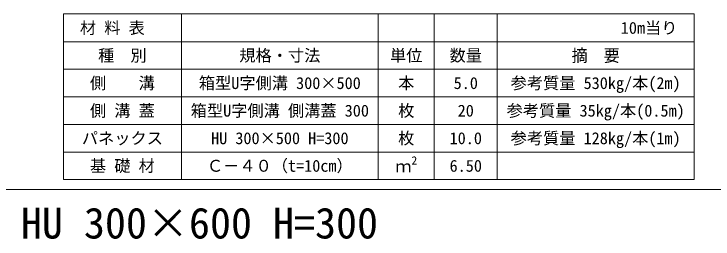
# Model space of a CAD drawing. Units: millimetres at full size; details may follow other scales. Extents: x 187207 to 255567, y 882048 to 905686.
# Drawn here: x 196126 to 198275, y 892196 to 892887 of the extents above; entities that cross this region are included whole.
import ezdxf
from ezdxf.enums import TextEntityAlignment as Align

# ---------------------------------------------------------------- set-up
doc = ezdxf.new("R2010")
doc.units = ezdxf.units.MM
doc.header["$LTSCALE"] = 20
for name, color, linetype, lineweight in [('Defpoints_3', 8, 'Continuous', 0), ('図枠', 5, 'Continuous', 13), ('寸法・材料表', 7, 'Continuous', 13)]:
    doc.layers.add(name, color=color, linetype=linetype, lineweight=lineweight)
doc.layers.add('文字', color=7, linetype='Continuous')
doc.styles.add('ＭＳ ゴシック', font='')
doc.styles.add('ＭＳ Ｐゴシック', font='')
doc.styles.get('ＭＳ ゴシック').set_extended_font_data('MS Gothic')
doc.styles.get('ＭＳ Ｐゴシック').set_extended_font_data('MS PGothic')

msp = doc.modelspace()

# ---------------------------------------------------------------- linework, layer by layer
at = {"layer": 'Defpoints_3'}
for p, q in [((196277.92, 892887.01), (198216.83, 892887.01)), ((196277.92, 892887.01), (196277.92, 892801.83)), ((196640.92, 892887.01), (196640.92, 892801.83)), ((197245.92, 892887.01), (197245.92, 892801.83)), ((197418.23, 892887.01), (197418.23, 892801.83)), ((197611.83, 892887.01), (197611.83, 892801.83)), ((198216.83, 892887.01), (198216.83, 892801.83))]:
    msp.add_line(p, q, dxfattribs=at)
at = {"layer": '図枠'}
msp.add_line((194897.37, 892348.33), (214497.37, 892348.33), dxfattribs=at)
at = {"layer": '寸法・材料表'}
for p, q in [((196277.92, 892801.83), (198216.83, 892801.83)), ((196277.92, 892801.83), (196277.92, 892378.33)), ((196640.92, 892801.83), (196640.92, 892378.33)), ((197245.92, 892801.83), (197245.92, 892378.33)), ((197418.23, 892801.83), (197418.23, 892378.33)), ((197611.83, 892801.83), (197611.83, 892378.33)), ((198216.83, 892801.83), (198216.83, 892378.33)), ((196277.92, 892717.13), (198216.83, 892717.13)), ((196277.92, 892632.43), (198216.83, 892632.43)), ((196277.92, 892547.73), (198216.83, 892547.73)), ((196277.92, 892463.03), (198216.83, 892463.03)), ((196277.92, 892378.33), (198216.83, 892378.33))]:
    msp.add_line(p, q, dxfattribs=at)

# ---------------------------------------------------------------- texts
at = {"layer": '寸法・材料表', "style": 'ＭＳ ゴシック'}
msp.add_text('\u3000材 料 表', height=36.55, dxfattribs=at).set_placement((196279.08, 892844.42), align=Align.MIDDLE_LEFT)
msp.add_text('10m当り\u3000', height=36.55, dxfattribs=at).set_placement((198215.66, 892844.42), align=Align.MIDDLE_RIGHT)
for s, p in [('種\u3000別', (196459.42, 892759.48)), ('規格・寸法', (196943.42, 892759.48)), ('単位', (197332.07, 892759.48)), ('数量', (197515.03, 892759.48)), ('側\u3000\u3000溝', (196459.42, 892674.78)), ('箱型U字側溝 300×500', (196943.42, 892674.78)), ('本', (197332.07, 892674.78)), ('5.0', (197515.03, 892674.78)), ('参考質量 530kg/本(2m)', (197914.33, 892674.78)), ('側 溝 蓋', (196459.42, 892590.08)), ('箱型U字側溝 側溝蓋 300', (196943.42, 892590.08)), ('枚', (197332.07, 892590.08)), ('20', (197515.03, 892590.08)), ('参考質量 35kg/本(0.5m)', (197914.33, 892590.08)), ('パネックス', (196459.42, 892505.38)), ('HU 300×500 H=300', (196943.42, 892505.38)), ('枚', (197332.07, 892505.38)), ('10.0', (197515.03, 892505.38)), ('参考質量 128kg/本(1m)', (197914.33, 892505.38)), ('基 礎 材', (196459.42, 892420.68)), ('Ｃ－４０（t=10cm）', (196943.42, 892420.68)), ('6.50', (197515.03, 892420.68))]:
    msp.add_text(s, height=36.55, dxfattribs=at).set_placement(p, align=Align.MIDDLE_CENTER)
at = {"layer": '寸法・材料表', "style": 'ＭＳ Ｐゴシック', "width": 0.95}
msp.add_text('摘\u3000要', height=38.1, dxfattribs=at).set_placement((197914.33, 892759.48), align=Align.MIDDLE_CENTER)
at = {"layer": '寸法・材料表', "style": 'ＭＳ ゴシック'}
for s, height, p in [('2', 25.59, (197348.28, 892416.71)), ('ｍ', 36.55, (197298.42, 892389.76))]:
    msp.add_text(s, height=height, dxfattribs=at).set_placement(p, align=Align.BOTTOM_LEFT)
at = {"layer": '文字', "style": 'ＭＳ ゴシック'}
msp.add_text('HU 300×600 H=300', height=94.94, dxfattribs=at).set_placement((196147.37, 892168.83), align=Align.BOTTOM_LEFT)

doc.saveas('drawing.dxf')
